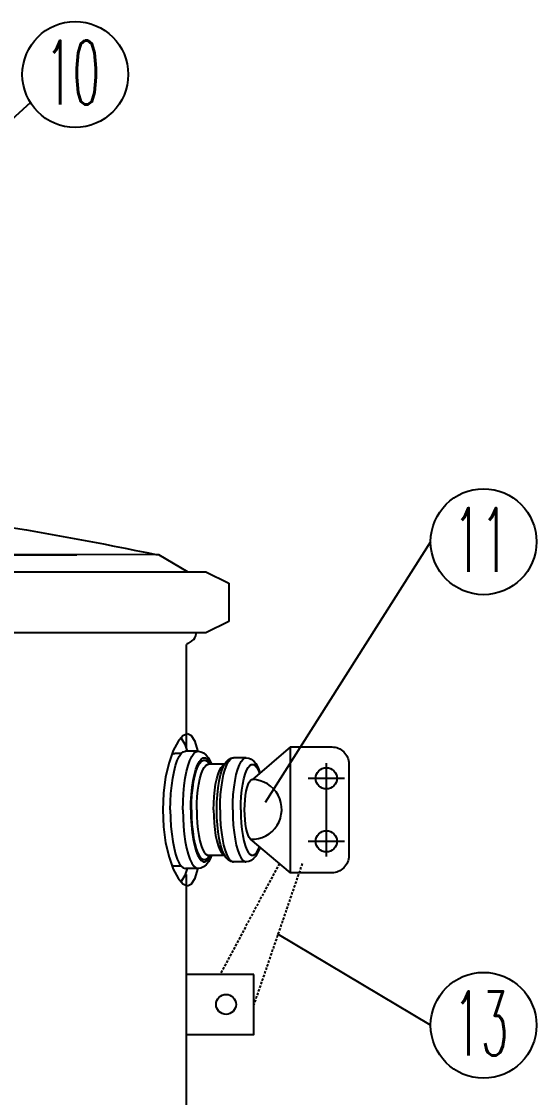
# Model space of a CAD drawing. Extents: x 4438 to 384502, y -178203 to -21188.
# Drawn here: x 379023 to 379226.8, y -172738.1 to -172312.5 of the extents above; entities that cross this region are included whole.
import ezdxf

# ---------------------------------------------------------------- set-up
doc = ezdxf.new("R2010")
doc.units = 0
doc.header["$LTSCALE"] = 8
doc.header["$MEASUREMENT"] = 0
doc.linetypes.add('ACAD_ISO04W100', pattern=[30, 24, -3, 0, -3])
doc.linetypes.add('HIDDEN', pattern=[0.375, 0.25, -0.125])
doc.layers.get('0').update_dxf_attribs({"linetype": 'CONTINUOUS'})
doc.layers.add('CEN', color=1, linetype='ACAD_ISO04W100')
doc.layers.add('PL', color=5, linetype='CONTINUOUS')
doc.styles.get("Standard").update_dxf_attribs({"font": 'txt.shx', "width": 0.5, "bigfont": 'intecad.shx'})

msp = doc.modelspace()

# ---------------------------------------------------------------- linework, layer by layer
at = {"color": 1}
for p, q in [((379026.448, -172344.535), (378897.066, -172462.526)), ((379184.871, -172518.295), (379119.356, -172621.469)), ((379184.871, -172709.573), (379124.46, -172673.488))]:
    msp.add_line(p, q, dxfattribs=at)
at = {"color": 7, "linetype": 'HIDDEN', "ltscale": 0.5}
for p, q in [((379124.998, -172645.605), (379101.51, -172689.53)), ((379124.998, -172645.605), (379101.51, -172689.53)), ((379134.023, -172645.605), (379114.896, -172701.37)), ((379134.023, -172645.605), (379114.896, -172701.37))]:
    msp.add_line(p, q, dxfattribs=at)
at = {"color": 1}
for centre in [(379044.221, -172333.454), (379205.815, -172518.295), (379205.815, -172709.573)]:
    msp.add_circle(centre, 20.944, dxfattribs=at)
at = {"layer": 'CEN', "ltscale": 0.5}
for p, q in [((379143.572, -172605.862), (379143.572, -172642.849)), ((379143.572, -172605.862), (379143.572, -172642.849)), ((379150.738, -172611.896), (379136.406, -172611.896)), ((379150.738, -172636.816), (379136.406, -172636.816))]:
    msp.add_line(p, q, dxfattribs=at)
at = {"layer": 'PL', "color": 7, "ltscale": 0.5}
for p, q in [((379077.159, -172523.408), (378829.594, -172523.425)), ((378829.605, -172523.41), (379044.865, -172523.425)), ((379077.159, -172523.408), (379088.842, -172530.178)), ((378862.99, -172530.214), (379095.957, -172530.214)), ((379095.957, -172530.214), (379104.996, -172534.734)), ((379104.996, -172534.734), (379104.996, -172549.798)), ((379104.996, -172549.798), (379095.957, -172554.318)), ((379095.957, -172554.318), (378866.837, -172554.318)), ((379088.124, -172559.522), (379088.124, -172599.64)), ((379090.424, -172557.465), (379088.712, -172558.486)), ((379088.124, -172649.905), (379088.124, -172677.727)), ((379088.124, -172649.905), (379088.124, -172677.727)), ((379088.124, -172677.727), (379088.124, -172840.326))]:
    msp.add_line(p, q, dxfattribs=at)
at = {"layer": 'PL', "ltscale": 0.5}
for p, q in [((379086.08, -172595.949), (379087.579, -172598.349)), ((379087.579, -172598.349), (379088.537, -172601.19)), ((379086.243, -172602.048), (379083.693, -172602.048)), ((379092.809, -172601.19), (379087.837, -172601.19)), ((379129.404, -172599.464), (379114.357, -172612.344)), ((379096.605, -172606.388), (379096.953, -172606.338)), ((379096.953, -172606.338), (379096.84, -172606.319)), ((379103.35, -172606.338), (379096.953, -172606.338)), ((379111.871, -172603.764), (379106.846, -172603.764)), ((379087.355, -172614.732), (379087.765, -172611.831)), ((379087.355, -172633.979), (379087.765, -172636.88)), ((379129.404, -172649.248), (379113.594, -172636)), ((379096.605, -172642.323), (379096.953, -172642.374)), ((379103.352, -172642.374), (379096.953, -172642.374)), ((379111.871, -172644.948), (379106.846, -172644.948)), ((379086.243, -172646.664), (379083.693, -172646.664)), ((379092.809, -172647.522), (379087.837, -172647.522))]:
    msp.add_line(p, q, dxfattribs=at)
for points in [[(379088.666, -172594.326), (379086.841, -172595.073), (379084.916, -172597.286), (379083.026, -172600.869)], [(379092.766, -172601.197), (379092.712, -172600.869), (379091.647, -172597.286), (379090.288, -172595.073), (379088.666, -172594.326)], [(379083.026, -172600.869), (379081.331, -172605.643), (379079.989, -172611.354), (379079.131, -172617.698), (379078.836, -172624.356)], [(379082.409, -172602.606), (379083.261, -172602.11), (379083.693, -172602.048)], [(379083.91, -172606.848), (379084.595, -172604.867), (379085.346, -172603.283), (379086.148, -172602.128), (379086.983, -172601.425), (379087.837, -172601.19)], [(379087.765, -172611.831), (379088.278, -172609.185), (379088.883, -172606.848), (379089.568, -172604.867), (379090.319, -172603.283), (379091.12, -172602.128), (379091.956, -172601.425), (379092.809, -172601.19)], [(379092.809, -172601.19), (379093.923, -172601.348), (379095.014, -172601.838), (379096.024, -172602.66), (379096.932, -172603.81), (379097.774, -172605.362), (379098.15, -172606.338)], [(379081.841, -172624.356), (379081.902, -172621.059), (379082.084, -172617.829), (379082.383, -172614.732), (379082.793, -172611.831), (379083.305, -172609.185), (379083.91, -172606.848)], [(379089.966, -172624.356), (379090.026, -172621.286), (379090.203, -172618.286), (379090.494, -172615.421), (379090.892, -172612.756), (379091.389, -172610.349), (379091.973, -172608.256), (379092.631, -172606.522), (379093.349, -172605.187), (379094.11, -172604.28), (379094.897, -172603.821), (379095.694, -172603.821), (379096.482, -172604.28), (379097.243, -172605.187), (379097.861, -172606.338)], [(379090.188, -172624.356), (379090.245, -172621.414), (379090.415, -172618.539), (379090.694, -172615.793), (379091.076, -172613.239), (379091.552, -172610.933), (379092.111, -172608.927), (379092.742, -172607.265), (379093.43, -172605.986), (379094.159, -172605.116), (379094.914, -172604.677), (379095.677, -172604.677), (379096.432, -172605.116), (379097.162, -172605.986), (379097.351, -172606.338)], [(379092.29, -172624.356), (379092.342, -172621.67), (379092.497, -172619.045), (379092.752, -172616.538), (379093.1, -172614.206), (379093.535, -172612.1), (379094.046, -172610.268), (379094.621, -172608.751), (379095.249, -172607.583), (379095.915, -172606.789), (379096.605, -172606.388)], [(379098.973, -172624.356), (379099.025, -172621.67), (379099.18, -172619.045), (379099.434, -172616.538), (379099.783, -172614.206), (379100.217, -172612.1), (379100.728, -172610.268), (379101.304, -172608.751), (379101.932, -172607.583), (379102.598, -172606.789), (379103.287, -172606.388), (379103.32, -172606.383)], [(379100.244, -172624.356), (379100.305, -172621.351), (379100.487, -172618.41), (379100.787, -172615.593), (379101.205, -172612.956), (379101.738, -172610.545), (379102.399, -172608.394), (379103.178, -172606.606)], [(379101.516, -172624.356), (379101.576, -172621.286), (379101.753, -172618.286), (379102.044, -172615.421), (379102.442, -172612.756), (379102.939, -172610.349), (379103.523, -172608.256), (379104.181, -172606.522), (379104.899, -172605.187), (379105.66, -172604.28)], [(379103.178, -172606.606), (379103.994, -172605.334), (379104.878, -172604.458), (379105.847, -172603.934), (379106.846, -172603.764)], [(379105.66, -172604.28), (379106.447, -172603.821), (379106.846, -172603.764)], [(379106.541, -172624.356), (379106.601, -172621.286), (379106.778, -172618.286), (379107.069, -172615.421), (379107.467, -172612.756), (379107.964, -172610.349), (379108.548, -172608.256), (379109.206, -172606.522), (379109.924, -172605.187), (379110.685, -172604.28), (379111.473, -172603.821), (379111.871, -172603.764)], [(379109.694, -172624.356), (379109.746, -172621.67), (379109.901, -172619.045), (379110.156, -172616.538), (379110.504, -172614.206), (379110.939, -172612.1), (379111.45, -172610.268), (379112.026, -172608.751), (379112.654, -172607.583), (379113.32, -172606.789), (379114.009, -172606.388), (379114.706, -172606.388), (379115.395, -172606.789), (379116.061, -172607.583), (379116.689, -172608.751), (379117.168, -172610.013)], [(379111.871, -172603.764), (379112.899, -172603.905), (379113.905, -172604.34), (379114.837, -172605.069), (379115.667, -172606.081), (379116.422, -172607.418), (379117.137, -172609.203), (379117.33, -172609.873)], [(379086.814, -172624.356), (379086.875, -172621.059), (379087.056, -172617.829), (379087.355, -172614.732)], [(379111.248, -172624.356), (379111.291, -172622.378), (379111.417, -172620.455), (379111.623, -172618.638), (379111.904, -172616.978), (379112.252, -172615.518), (379112.657, -172614.299), (379113.108, -172613.355), (379113.594, -172612.711), (379114.101, -172612.385), (379114.357, -172612.344)], [(379078.836, -172624.356), (379079.131, -172631.014), (379079.989, -172637.357), (379081.331, -172643.068)], [(379081.841, -172624.356), (379081.902, -172627.652), (379082.084, -172630.882), (379082.383, -172633.979), (379082.793, -172636.88), (379083.305, -172639.526), (379083.91, -172641.863)], [(379086.814, -172624.356), (379086.875, -172627.652), (379087.056, -172630.882), (379087.355, -172633.979)], [(379089.966, -172624.356), (379090.026, -172627.425), (379090.203, -172630.425), (379090.494, -172633.29), (379090.892, -172635.955), (379091.389, -172638.362), (379091.973, -172640.455), (379092.631, -172642.189), (379093.349, -172643.524), (379094.11, -172644.431), (379094.897, -172644.89), (379095.694, -172644.89), (379096.482, -172644.431), (379097.243, -172643.524), (379097.861, -172642.374)], [(379090.188, -172624.356), (379090.245, -172627.297), (379090.415, -172630.172), (379090.694, -172632.918), (379091.076, -172635.472), (379091.552, -172637.778), (379092.111, -172639.784), (379092.742, -172641.446), (379093.43, -172642.725), (379094.159, -172643.595), (379094.914, -172644.034), (379095.677, -172644.034), (379096.432, -172643.595), (379097.162, -172642.725), (379097.351, -172642.374)], [(379092.29, -172624.356), (379092.342, -172627.041), (379092.497, -172629.666), (379092.752, -172632.173), (379093.1, -172634.505), (379093.535, -172636.611), (379094.046, -172638.443), (379094.621, -172639.96), (379095.249, -172641.128), (379095.915, -172641.922), (379096.605, -172642.323)], [(379098.973, -172624.356), (379099.025, -172627.041), (379099.18, -172629.666), (379099.434, -172632.173), (379099.783, -172634.505), (379100.217, -172636.611), (379100.728, -172638.443), (379101.304, -172639.96), (379101.932, -172641.128), (379102.598, -172641.922), (379103.287, -172642.323), (379103.323, -172642.328)], [(379103.982, -172643.361), (379103.162, -172642.075), (379102.383, -172640.273), (379101.727, -172638.122), (379101.197, -172635.715), (379100.783, -172633.084), (379100.485, -172630.277), (379100.305, -172627.347), (379100.244, -172624.356)], [(379101.516, -172624.356), (379101.576, -172627.425), (379101.753, -172630.425), (379102.044, -172633.29), (379102.442, -172635.955), (379102.939, -172638.362), (379103.523, -172640.455), (379104.181, -172642.189), (379104.899, -172643.524), (379105.66, -172644.431)], [(379106.541, -172624.356), (379106.601, -172627.425), (379106.778, -172630.425), (379107.069, -172633.29), (379107.467, -172635.955), (379107.964, -172638.362), (379108.548, -172640.455), (379109.206, -172642.189), (379109.924, -172643.524), (379110.685, -172644.431), (379111.473, -172644.89), (379111.871, -172644.948)], [(379109.694, -172624.356), (379109.746, -172627.041), (379109.901, -172629.666), (379110.156, -172632.173), (379110.504, -172634.505), (379110.939, -172636.611), (379111.45, -172638.443), (379112.026, -172639.96), (379112.654, -172641.128), (379113.32, -172641.922), (379114.009, -172642.323), (379114.706, -172642.323), (379115.395, -172641.922), (379116.061, -172641.128), (379116.689, -172639.96), (379117.082, -172638.923)], [(379113.594, -172636), (379113.108, -172635.356), (379112.657, -172634.412), (379112.252, -172633.193), (379111.904, -172631.733), (379111.623, -172630.073), (379111.417, -172628.256), (379111.291, -172626.333), (379111.248, -172624.356)], [(379087.765, -172636.88), (379088.278, -172639.526), (379088.883, -172641.863), (379089.568, -172643.844), (379090.319, -172645.428), (379091.12, -172646.583), (379091.956, -172647.286), (379092.809, -172647.522)], [(379117.26, -172639.072), (379117.106, -172639.6), (379116.393, -172641.354), (379115.641, -172642.668), (379114.815, -172643.663), (379113.892, -172644.379), (379112.898, -172644.806), (379111.871, -172644.948)], [(379081.331, -172643.068), (379083.026, -172647.842), (379084.916, -172651.425), (379086.841, -172653.638), (379088.666, -172654.386)], [(379083.91, -172641.863), (379084.595, -172643.844), (379085.346, -172645.428), (379086.148, -172646.583), (379086.983, -172647.286), (379087.837, -172647.522)], [(379098.15, -172642.374), (379097.745, -172643.412), (379096.907, -172644.939), (379096.003, -172646.072), (379095, -172646.881), (379093.921, -172647.363), (379092.809, -172647.522)], [(379096.948, -172642.313), (379096.841, -172642.392), (379096.953, -172642.374)], [(379106.846, -172644.948), (379105.845, -172644.777), (379104.87, -172644.247), (379103.982, -172643.361)], [(379105.66, -172644.431), (379106.447, -172644.89), (379106.846, -172644.948)], [(379083.693, -172646.663), (379083.261, -172646.601), (379082.409, -172646.105)], [(379088.537, -172647.522), (379087.579, -172650.362), (379086.08, -172652.762)], [(379088.666, -172654.386), (379090.288, -172653.638), (379091.647, -172651.425), (379092.712, -172647.842), (379092.766, -172647.514)]]:
    msp.add_lwpolyline(points, dxfattribs=at)
msp.add_lwpolyline([(379152.476, -172606.184), (379152.476, -172642.528, -0.4142136), (379145.756, -172649.248), (379129.404, -172649.248), (379129.404, -172599.464), (379145.756, -172599.464, -0.4142136)], format="xyb", close=True, dxfattribs=at)
at = {"layer": 'PL', "color": 7, "ltscale": 0.5}
msp.add_lwpolyline([(379114.896, -172689.53), (379088.124, -172689.53), (379088.124, -172713.21), (379114.896, -172713.21)], close=True, dxfattribs=at)
msp.add_lwpolyline([(379114.896, -172689.53), (379088.124, -172689.53), (379088.124, -172713.21), (379114.896, -172713.21)], close=True, dxfattribs=at)
at = {"layer": 'PL', "ltscale": 0.5}
for centre in [(379143.572, -172611.896), (379143.572, -172611.896), (379143.572, -172636.816), (379143.572, -172636.816)]:
    msp.add_circle(centre, 4.2, dxfattribs=at)
at = {"layer": 'PL', "color": 7, "ltscale": 0.5}
msp.add_circle((379103.898, -172701.313), 3.942, dxfattribs=at)
msp.add_circle((379103.898, -172701.313), 3.942, dxfattribs=at)
for centre, radius, start, end in [((379088.726, -172554.619), 3.314, 300.80872, 0), ((379088.726, -172554.619), 3.314, 0, 5.21591), ((379089.329, -172559.522), 1.205, 120.80872, 180)]:
    msp.add_arc(centre, radius, start, end, dxfattribs=at)
at = {"layer": 'PL', "ltscale": 0.5}
msp.add_arc((379114.098, -172624.176), 11.835, 267.55767, 88.74665, dxfattribs=at)
at = {"layer": 'PL', "color": 7, "ltscale": 0.5}
msp.add_open_spline([(378933.465, -172505.371), (378934.401, -172505.36), (378982.89, -172504.997), (379031.396, -172514.292), (379076.752, -172523.427)], degree=3, knots=[227.3129177, 227.3129177, 227.3129177, 227.3129177, 232.0065672, 470.6997857, 470.6997857, 470.6997857, 470.6997857], dxfattribs=at)

# ---------------------------------------------------------------- texts
at = {"color": 3, "linetype": 'Continuous', "char_height": 25.3086, "width": 20.24686, "attachment_point": 3, "line_spacing_factor": 0.9}
for s, insert in [('10', (379054.044, -172320.073)), ('11', (379215.638, -172504.914)), ('13', (379215.638, -172696.191))]:
    msp.add_mtext(s, dxfattribs=dict(at, insert=insert))

doc.saveas('drawing.dxf')
